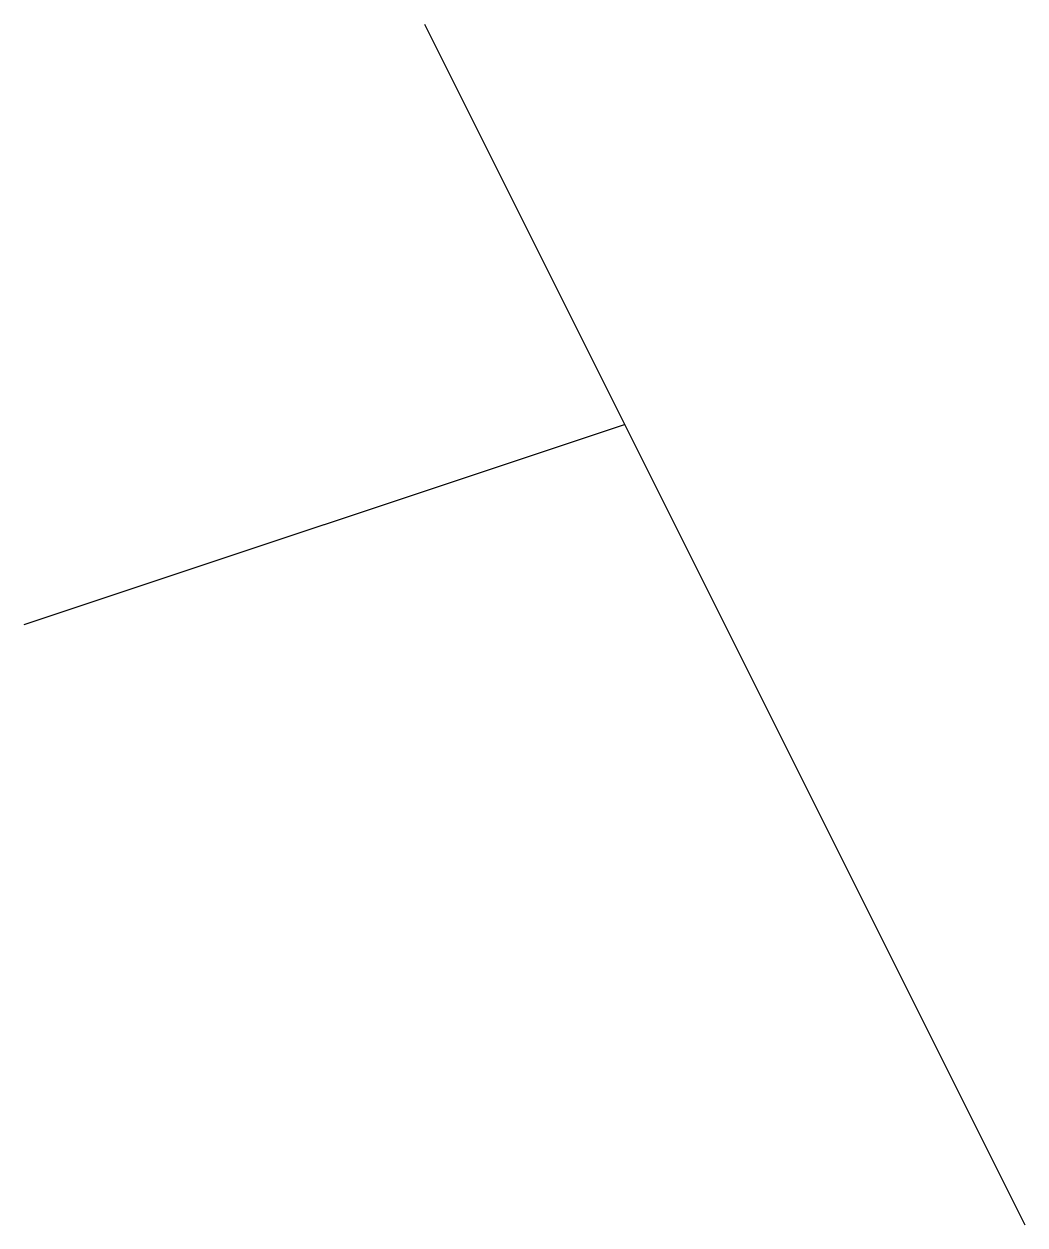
# Model space of a CAD drawing. Extents: x 0 to 5, y -2 to 4.
import ezdxf

# ---------------------------------------------------------------- set-up
doc = ezdxf.new("R2010")
doc.units = 0
doc.layers.get('0').update_dxf_attribs({"linetype": 'CONTINUOUS'})

msp = doc.modelspace()

# ---------------------------------------------------------------- linework, layer by layer
for p, q in [((2, 4), (5, -2)), ((0, 1), (3, 2))]:
    msp.add_line(p, q)

doc.saveas('drawing.dxf')
